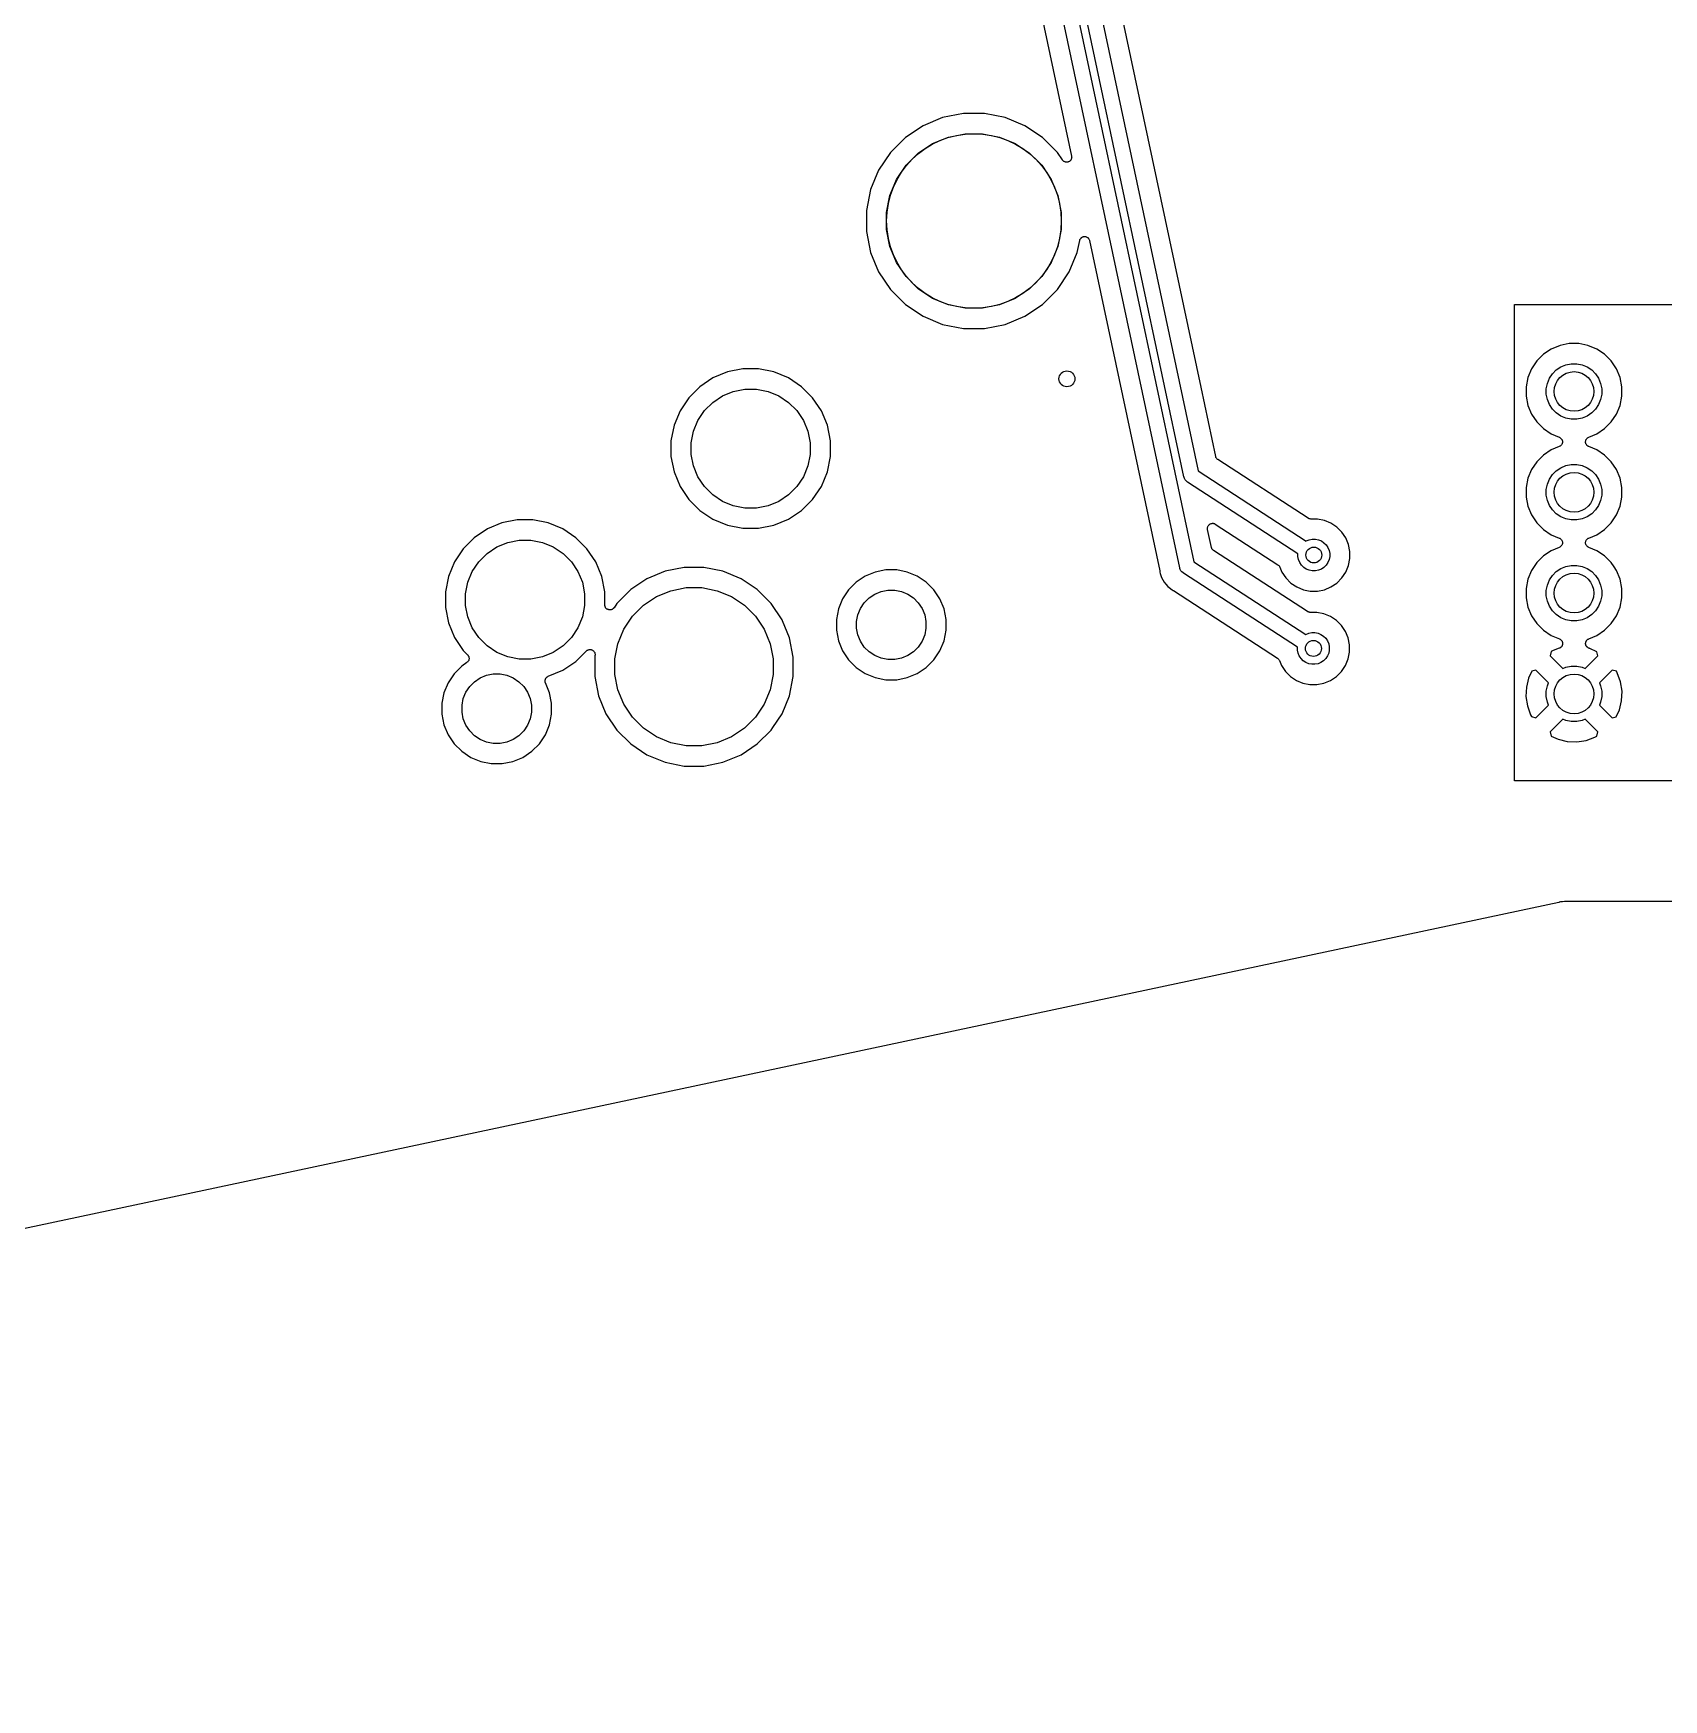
# Model space of a CAD drawing. Extents: x 59 to 2996, y -153 to 1402.
# Drawn here: x 696.03 to 737.1, y 593.71 to 635.69 of the extents above; entities that cross this region are included whole.
import ezdxf

# ---------------------------------------------------------------- set-up
doc = ezdxf.new("R2010")
doc.units = 0
doc.layers.get('0').update_dxf_attribs({"linetype": 'CONTINUOUS'})
doc.layers.add('BLACK', color=7, linetype='CONTINUOUS')

msp = doc.modelspace()

# ---------------------------------------------------------------- linework, layer by layer
for p, q in [((733.341, 616.857), (733.341, 628.857)), ((733.341, 628.857), (771.341, 628.857)), ((733.341, 616.857), (733.341, 628.857)), ((771.341, 616.857), (733.341, 616.857))]:
    msp.add_line(p, q)
at = {"color": 2, "linetype": 'Continuous'}
msp.add_circle((719.724, 630.964), 2.2, dxfattribs=at)
at = {"linetype": 'Continuous'}
for centre in [(734.839, 626.669), (734.839, 624.129), (734.839, 621.589), (734.839, 619.049)]:
    msp.add_circle(centre, 0.5, dxfattribs=at)
at = {"layer": 'BLACK', "linetype": 'Continuous'}
for points in [[(720.081, 642.491), (722.183, 632.598), (722.184, 632.596), (722.184, 632.596), (722.184, 632.595), (722.185, 632.583), (722.186, 632.572), (722.186, 632.571), (722.186, 632.57), (722.185, 632.559), (722.184, 632.547), (722.184, 632.546), (722.184, 632.546), (722.18, 632.535), (722.177, 632.523), (722.176, 632.523), (722.176, 632.522), (722.171, 632.512), (722.165, 632.501), (722.165, 632.501), (722.164, 632.5), (722.157, 632.491), (722.149, 632.482), (722.149, 632.482), (722.148, 632.481), (722.139, 632.474), (722.13, 632.466), (722.13, 632.466), (722.129, 632.466), (722.119, 632.46), (722.108, 632.455), (722.108, 632.454), (722.107, 632.454), (722.096, 632.451), (722.085, 632.447), (722.084, 632.447), (722.083, 632.447), (722.072, 632.446), (722.06, 632.445), (722.059, 632.445), (722.059, 632.445), (722.047, 632.446), (722.035, 632.447), (722.035, 632.447), (722.034, 632.447), (722.023, 632.451), (722.012, 632.454), (722.011, 632.454), (722.01, 632.455), (722, 632.46), (721.99, 632.465), (721.989, 632.466), (721.988, 632.466), (721.979, 632.474), (721.97, 632.481), (721.97, 632.482), (721.969, 632.482), (721.962, 632.491), (721.954, 632.5), (721.954, 632.501), (721.954, 632.501), (721.827, 632.69), (721.45, 633.068), (721.006, 633.364), (720.514, 633.568), (719.99, 633.672), (719.457, 633.672), (718.934, 633.568), (718.441, 633.364), (717.997, 633.068), (717.62, 632.69), (717.324, 632.247), (717.12, 631.754), (717.016, 631.231), (717.016, 630.697), (717.12, 630.174), (717.324, 629.681), (717.62, 629.238), (717.997, 628.861), (718.441, 628.564), (718.934, 628.36), (719.457, 628.256), (719.99, 628.256), (720.514, 628.36), (721.006, 628.564), (721.45, 628.861), (721.827, 629.238), (722.124, 629.681), (722.328, 630.174), (722.387, 630.47), (722.387, 630.472), (722.39, 630.483), (722.394, 630.494), (722.394, 630.495), (722.394, 630.496), (722.4, 630.506), (722.405, 630.516), (722.406, 630.517), (722.406, 630.518), (722.414, 630.526), (722.421, 630.535), (722.422, 630.536), (722.422, 630.537), (722.431, 630.544), (722.44, 630.551), (722.441, 630.551), (722.442, 630.552), (722.452, 630.557), (722.462, 630.563), (722.463, 630.563), (722.464, 630.563), (722.475, 630.567), (722.486, 630.57), (722.487, 630.57), (722.487, 630.57), (722.499, 630.571), (722.51, 630.573), (722.511, 630.573), (722.512, 630.573), (722.523, 630.571), (722.535, 630.57), (722.536, 630.57), (722.537, 630.57), (722.548, 630.567), (722.559, 630.563), (722.56, 630.563), (722.56, 630.563), (722.571, 630.557), (722.581, 630.552), (722.581, 630.551), (722.582, 630.551), (722.591, 630.544), (722.6, 630.536), (722.601, 630.536), (722.601, 630.535), (722.609, 630.526), (722.616, 630.517), (722.616, 630.517), (722.617, 630.516), (722.622, 630.506), (722.628, 630.496), (722.628, 630.495), (722.629, 630.494), (722.632, 630.483), (722.635, 630.472), (724.403, 622.154), (724.404, 622.152), (724.404, 622.147), (724.405, 622.142), (724.409, 622.114), (724.417, 622.087), (724.417, 622.087), (724.45, 621.983), (724.517, 621.862), (724.559, 621.812), (724.605, 621.757), (724.639, 621.73), (724.639, 621.73), (724.713, 621.671), (724.738, 621.658), (724.739, 621.657), (724.744, 621.654), (724.749, 621.652), (727.369, 619.95), (727.371, 619.949), (727.371, 619.949), (727.371, 619.949), (727.38, 619.941), (727.39, 619.933), (727.39, 619.933), (727.39, 619.933), (727.398, 619.924), (727.406, 619.914), (727.406, 619.914), (727.406, 619.914), (727.411, 619.903), (727.417, 619.892), (727.417, 619.892), (727.417, 619.892), (727.47, 619.765), (727.57, 619.616), (727.696, 619.489), (727.845, 619.39), (728.01, 619.322), (728.185, 619.287), (728.364, 619.287), (728.54, 619.322), (728.705, 619.39), (728.854, 619.489), (728.98, 619.616), (729.08, 619.765), (729.148, 619.93), (729.183, 620.105), (729.183, 620.284), (729.148, 620.46), (729.08, 620.625), (728.98, 620.774), (728.854, 620.9), (728.705, 620.999), (728.54, 621.068), (728.364, 621.103), (728.197, 621.103), (728.195, 621.103), (728.184, 621.104), (728.173, 621.105), (728.172, 621.105), (728.17, 621.105), (728.16, 621.109), (728.15, 621.112), (728.148, 621.113), (728.147, 621.113), (728.137, 621.118), (728.128, 621.123), (725.762, 622.659), (725.762, 622.66), (725.762, 622.66), (725.762, 622.66), (725.761, 622.66), (725.752, 622.668), (725.743, 622.675), (725.742, 622.676), (725.742, 622.676), (725.734, 622.685), (725.727, 622.694), (725.726, 622.695), (725.726, 622.695), (725.72, 622.706), (725.715, 622.716), (725.715, 622.716), (725.714, 622.717), (725.711, 622.728), (725.707, 622.739), (725.611, 623.194), (725.61, 623.196), (725.61, 623.196), (725.61, 623.196), (725.61, 623.196), (725.609, 623.208), (725.608, 623.22), (725.608, 623.221), (725.608, 623.221), (725.609, 623.233), (725.61, 623.245), (725.61, 623.245), (725.61, 623.245), (725.614, 623.257), (725.617, 623.269), (725.617, 623.269), (725.617, 623.269), (725.623, 623.28), (725.629, 623.291), (725.629, 623.291), (725.629, 623.291), (725.637, 623.3), (725.644, 623.31), (725.644, 623.31), (725.645, 623.31), (725.654, 623.318), (725.663, 623.326), (725.664, 623.326), (725.664, 623.326), (725.674, 623.332), (725.685, 623.338), (725.685, 623.338), (725.686, 623.338), (725.697, 623.341), (725.709, 623.345), (725.709, 623.345), (725.709, 623.345), (725.721, 623.346), (725.733, 623.348), (725.734, 623.348), (725.734, 623.348), (725.746, 623.347), (725.758, 623.346), (725.758, 623.346), (725.759, 623.346), (725.77, 623.342), (725.782, 623.339), (725.782, 623.339), (725.782, 623.339), (725.793, 623.333), (725.804, 623.327), (727.38, 622.304), (727.382, 622.303), (727.382, 622.303), (727.382, 622.303), (727.391, 622.295), (727.401, 622.287), (727.401, 622.287), (727.401, 622.287), (727.409, 622.277), (727.417, 622.268), (727.417, 622.268), (727.417, 622.268), (727.423, 622.257), (727.428, 622.246), (727.428, 622.246), (727.428, 622.246), (727.481, 622.118), (727.58, 621.97), (727.707, 621.843), (727.856, 621.744), (728.021, 621.675), (728.196, 621.64), (728.375, 621.64), (728.551, 621.675), (728.716, 621.744), (728.865, 621.843), (728.991, 621.97), (729.09, 622.118), (729.159, 622.284), (729.194, 622.459), (729.194, 622.638), (729.159, 622.813), (729.09, 622.979), (728.991, 623.127), (728.865, 623.254), (728.716, 623.353), (728.551, 623.422), (728.375, 623.456), (728.208, 623.456), (728.206, 623.456), (728.195, 623.458), (728.184, 623.459), (728.183, 623.459), (728.181, 623.459), (728.171, 623.462), (728.161, 623.465), (728.159, 623.466), (728.158, 623.467), (728.148, 623.472), (728.139, 623.477), (725.869, 624.951), (725.869, 624.951), (725.869, 624.951), (725.869, 624.951), (725.868, 624.952), (725.859, 624.959), (725.85, 624.966), (725.849, 624.967), (725.849, 624.967), (725.841, 624.976), (725.834, 624.985), (725.833, 624.986), (725.833, 624.986), (725.827, 624.997), (725.822, 625.007), (725.821, 625.008), (725.821, 625.008), (725.818, 625.02), (725.814, 625.031), (725.444, 626.774), (722.67, 639.825)], [(720.958, 642.638), (725.265, 622.377), (728.082, 620.547), (728.085, 620.549), (728.158, 620.579), (728.236, 620.595), (728.314, 620.595), (728.392, 620.579), (728.464, 620.549), (728.53, 620.505), (728.586, 620.45), (728.629, 620.384), (728.66, 620.311), (728.675, 620.234), (728.675, 620.155), (728.66, 620.078), (728.629, 620.005), (728.586, 619.94), (728.53, 619.884), (728.464, 619.84), (728.392, 619.81), (728.314, 619.795), (728.236, 619.795), (728.158, 619.81), (728.085, 619.84), (728.02, 619.884), (727.964, 619.94), (727.92, 620.005), (727.89, 620.078), (727.875, 620.155), (727.875, 620.227), (724.999, 622.095), (724.991, 622.099), (724.961, 622.123), (724.937, 622.151), (724.919, 622.184), (724.911, 622.211), (724.911, 622.211), (724.908, 622.22), (724.907, 622.229), (720.571, 642.627)], [(721.577, 642.523), (725.372, 624.668), (728.093, 622.901), (728.096, 622.903), (728.169, 622.933), (728.246, 622.948), (728.325, 622.948), (728.402, 622.933), (728.475, 622.903), (728.541, 622.859), (728.596, 622.803), (728.64, 622.738), (728.67, 622.665), (728.686, 622.588), (728.686, 622.509), (728.67, 622.432), (728.64, 622.359), (728.596, 622.293), (728.541, 622.238), (728.475, 622.194), (728.402, 622.164), (728.325, 622.148), (728.246, 622.148), (728.169, 622.164), (728.096, 622.194), (728.031, 622.238), (727.975, 622.293), (727.931, 622.359), (727.901, 622.432), (727.886, 622.509), (727.886, 622.581), (725.106, 624.386), (725.098, 624.39), (725.068, 624.414), (725.044, 624.443), (725.026, 624.475), (725.018, 624.502), (725.018, 624.502), (725.015, 624.511), (725.014, 624.521), (721.19, 642.512)], [(807.771, 613.816), (734.64, 613.816), (734.638, 613.816), (734.634, 613.816), (734.629, 613.816), (734.602, 613.819), (734.55, 613.813), (734.548, 613.813), (734.548, 613.813), (734.548, 613.813), (734.548, 613.813), (734.548, 613.813), (734.496, 613.808), (734.47, 613.8), (734.468, 613.799), (734.464, 613.798), (734.459, 613.797), (639.959, 593.71)]]:
    msp.add_lwpolyline(points, dxfattribs=at)
for points in [[(720.766, 632.914), (721.126, 632.673), (721.433, 632.367), (721.673, 632.006), (721.839, 631.606), (721.924, 631.181), (721.924, 630.748), (721.839, 630.322), (721.673, 629.922), (721.433, 629.562), (721.126, 629.255), (720.766, 629.015), (720.365, 628.849), (719.94, 628.764), (719.507, 628.764), (719.082, 628.849), (718.682, 629.015), (718.321, 629.255), (718.015, 629.562), (717.774, 629.922), (717.608, 630.322), (717.524, 630.748), (717.524, 631.181), (717.608, 631.606), (717.774, 632.006), (718.015, 632.367), (718.321, 632.673), (718.682, 632.914), (719.082, 633.08), (719.507, 633.164), (719.94, 633.164), (720.365, 633.08)], [(734.487, 627.829), (734.267, 627.738), (734.07, 627.606), (733.901, 627.438), (733.769, 627.241), (733.678, 627.021), (733.632, 626.788), (733.632, 626.55), (733.678, 626.317), (733.769, 626.098), (733.901, 625.9), (734.07, 625.732), (734.267, 625.6), (734.469, 625.517), (734.47, 625.516), (734.47, 625.516), (734.47, 625.516), (734.47, 625.516), (734.481, 625.51), (734.492, 625.504), (734.492, 625.504), (734.492, 625.504), (734.501, 625.496), (734.511, 625.488), (734.511, 625.488), (734.511, 625.488), (734.519, 625.478), (734.526, 625.469), (734.526, 625.469), (734.526, 625.469), (734.532, 625.458), (734.538, 625.447), (734.538, 625.447), (734.538, 625.447), (734.541, 625.435), (734.545, 625.423), (734.545, 625.423), (734.545, 625.423), (734.546, 625.411), (734.547, 625.399), (734.547, 625.398), (734.547, 625.398), (734.546, 625.386), (734.545, 625.374), (734.544, 625.374), (734.544, 625.373), (734.541, 625.362), (734.537, 625.35), (734.537, 625.35), (734.537, 625.35), (734.531, 625.339), (734.525, 625.328), (734.525, 625.328), (734.525, 625.328), (734.517, 625.319), (734.51, 625.309), (734.51, 625.309), (734.509, 625.309), (734.5, 625.301), (734.491, 625.294), (734.49, 625.293), (734.49, 625.293), (734.479, 625.288), (734.469, 625.282), (734.267, 625.198), (734.07, 625.066), (733.901, 624.898), (733.769, 624.701), (733.678, 624.481), (733.632, 624.248), (733.632, 624.01), (733.678, 623.777), (733.769, 623.558), (733.901, 623.36), (734.07, 623.192), (734.267, 623.06), (734.469, 622.977), (734.47, 622.976), (734.47, 622.976), (734.47, 622.976), (734.47, 622.976), (734.481, 622.97), (734.492, 622.964), (734.492, 622.964), (734.492, 622.964), (734.501, 622.956), (734.511, 622.948), (734.511, 622.948), (734.511, 622.948), (734.519, 622.938), (734.526, 622.929), (734.526, 622.929), (734.526, 622.929), (734.532, 622.918), (734.538, 622.907), (734.538, 622.907), (734.538, 622.907), (734.541, 622.895), (734.545, 622.883), (734.545, 622.883), (734.545, 622.883), (734.546, 622.871), (734.547, 622.859), (734.547, 622.858), (734.547, 622.858), (734.546, 622.846), (734.545, 622.834), (734.544, 622.834), (734.544, 622.833), (734.541, 622.822), (734.537, 622.81), (734.537, 622.81), (734.537, 622.81), (734.531, 622.799), (734.525, 622.788), (734.525, 622.788), (734.525, 622.788), (734.518, 622.779), (734.51, 622.769), (734.51, 622.769), (734.509, 622.769), (734.5, 622.761), (734.491, 622.754), (734.49, 622.753), (734.49, 622.753), (734.479, 622.748), (734.469, 622.742), (734.267, 622.658), (734.07, 622.526), (733.901, 622.358), (733.769, 622.161), (733.678, 621.941), (733.632, 621.708), (733.632, 621.47), (733.678, 621.237), (733.769, 621.018), (733.901, 620.82), (734.07, 620.652), (734.267, 620.52), (734.473, 620.435), (734.474, 620.434), (734.477, 620.433), (734.479, 620.432), (734.487, 620.427), (734.496, 620.422), (734.498, 620.421), (734.5, 620.419), (734.508, 620.413), (734.515, 620.406), (734.517, 620.404), (734.518, 620.403), (734.524, 620.395), (734.531, 620.387), (734.532, 620.385), (734.533, 620.383), (734.537, 620.374), (734.542, 620.365), (734.543, 620.363), (734.544, 620.36), (734.546, 620.351), (734.549, 620.341), (734.549, 620.339), (734.55, 620.336), (734.55, 620.326), (734.551, 620.316), (734.551, 620.314), (734.551, 620.311), (734.55, 620.302), (734.549, 620.292), (734.548, 620.289), (734.547, 620.287), (734.544, 620.278), (734.541, 620.268), (734.54, 620.266), (734.539, 620.264), (734.534, 620.255), (734.529, 620.246), (734.528, 620.244), (734.527, 620.242), (734.52, 620.235), (734.514, 620.227), (734.512, 620.226), (734.51, 620.224), (734.502, 620.218), (734.494, 620.212), (734.492, 620.21), (734.49, 620.209), (734.481, 620.205), (734.472, 620.2), (734.47, 620.199), (734.468, 620.198), (734.31, 620.141), (734.267, 620.117), (734.239, 620.008), (734.558, 619.689), (734.635, 619.721), (734.77, 619.748), (734.907, 619.748), (735.042, 619.721), (735.119, 619.689), (735.438, 620.008), (735.412, 620.113), (735.24, 620.193), (735.228, 620.196), (735.226, 620.197), (735.217, 620.2), (735.208, 620.203), (735.206, 620.204), (735.203, 620.205), (735.195, 620.21), (735.186, 620.215), (735.184, 620.216), (735.182, 620.218), (735.175, 620.224), (735.167, 620.231), (735.166, 620.233), (735.164, 620.235), (735.158, 620.242), (735.152, 620.25), (735.151, 620.252), (735.149, 620.255), (735.145, 620.263), (735.14, 620.272), (735.14, 620.275), (735.138, 620.277), (735.136, 620.286), (735.133, 620.296), (735.133, 620.298), (735.132, 620.301), (735.132, 620.311), (735.131, 620.32), (735.131, 620.323), (735.131, 620.326), (735.133, 620.335), (735.134, 620.345), (735.134, 620.348), (735.135, 620.35), (735.138, 620.359), (735.141, 620.369), (735.142, 620.371), (735.143, 620.374), (735.148, 620.382), (735.153, 620.39), (735.154, 620.393), (735.156, 620.395), (735.162, 620.402), (735.168, 620.41), (735.171, 620.411), (735.173, 620.413), (735.18, 620.419), (735.188, 620.425), (735.19, 620.427), (735.192, 620.428), (735.201, 620.432), (735.209, 620.437), (735.41, 620.52), (735.608, 620.652), (735.776, 620.82), (735.908, 621.018), (735.999, 621.237), (736.045, 621.47), (736.045, 621.708), (735.999, 621.941), (735.908, 622.161), (735.849, 622.249), (735.849, 622.249), (735.776, 622.358), (735.608, 622.526), (735.41, 622.658), (735.209, 622.742), (735.207, 622.742), (735.207, 622.742), (735.207, 622.742), (735.207, 622.743), (735.196, 622.748), (735.186, 622.754), (735.185, 622.754), (735.185, 622.755), (735.176, 622.762), (735.167, 622.77), (735.166, 622.77), (735.166, 622.771), (735.159, 622.78), (735.151, 622.79), (735.151, 622.79), (735.151, 622.79), (735.145, 622.801), (735.14, 622.811), (735.139, 622.812), (735.139, 622.812), (735.136, 622.824), (735.132, 622.835), (735.132, 622.835), (735.132, 622.836), (735.131, 622.848), (735.13, 622.86), (735.13, 622.86), (735.13, 622.86), (735.131, 622.872), (735.133, 622.885), (735.133, 622.885), (735.133, 622.885), (735.136, 622.897), (735.14, 622.908), (735.14, 622.908), (735.14, 622.909), (735.146, 622.919), (735.152, 622.93), (735.152, 622.93), (735.152, 622.93), (735.16, 622.94), (735.168, 622.949), (735.168, 622.949), (735.168, 622.949), (735.177, 622.957), (735.187, 622.965), (735.187, 622.965), (735.187, 622.965), (735.198, 622.971), (735.209, 622.977), (735.41, 623.06), (735.608, 623.192), (735.776, 623.36), (735.908, 623.558), (735.999, 623.777), (736.045, 624.01), (736.045, 624.248), (735.999, 624.481), (735.908, 624.701), (735.776, 624.898), (735.608, 625.066), (735.41, 625.198), (735.209, 625.282), (735.207, 625.282), (735.207, 625.282), (735.207, 625.282), (735.207, 625.283), (735.196, 625.288), (735.186, 625.294), (735.185, 625.294), (735.185, 625.295), (735.176, 625.302), (735.167, 625.31), (735.166, 625.31), (735.166, 625.311), (735.158, 625.32), (735.151, 625.33), (735.151, 625.33), (735.151, 625.33), (735.145, 625.341), (735.14, 625.351), (735.139, 625.352), (735.139, 625.352), (735.136, 625.364), (735.132, 625.375), (735.132, 625.375), (735.132, 625.376), (735.131, 625.388), (735.13, 625.4), (735.13, 625.4), (735.13, 625.4), (735.131, 625.412), (735.133, 625.425), (735.133, 625.425), (735.133, 625.425), (735.136, 625.437), (735.14, 625.448), (735.14, 625.448), (735.14, 625.449), (735.146, 625.459), (735.152, 625.47), (735.152, 625.47), (735.152, 625.47), (735.16, 625.48), (735.168, 625.489), (735.168, 625.489), (735.168, 625.489), (735.177, 625.497), (735.187, 625.505), (735.187, 625.505), (735.187, 625.505), (735.198, 625.511), (735.209, 625.517), (735.41, 625.6), (735.608, 625.732), (735.776, 625.9), (735.908, 626.098), (735.999, 626.317), (736.045, 626.55), (736.045, 626.788), (735.999, 627.021), (735.908, 627.241), (735.776, 627.438), (735.608, 627.606), (735.41, 627.738), (735.191, 627.829), (734.957, 627.876), (734.72, 627.876)], [(713.515, 627.161), (713.15, 627.01), (712.821, 626.79), (712.541, 626.51), (712.321, 626.181), (712.17, 625.816), (712.093, 625.428), (712.093, 625.032), (712.17, 624.644), (712.321, 624.279), (712.541, 623.95), (712.821, 623.67), (713.15, 623.451), (713.515, 623.299), (713.903, 623.222), (714.299, 623.222), (714.687, 623.299), (715.052, 623.451), (715.381, 623.67), (715.661, 623.95), (715.88, 624.279), (716.032, 624.644), (716.109, 625.032), (716.109, 625.428), (716.032, 625.816), (715.88, 626.181), (715.661, 626.51), (715.381, 626.79), (715.052, 627.01), (714.687, 627.161), (714.299, 627.238), (713.903, 627.238)], [(735.169, 627.288), (735.284, 627.212), (735.381, 627.114), (735.458, 627), (735.51, 626.873), (735.537, 626.738), (735.537, 626.6), (735.51, 626.465), (735.458, 626.338), (735.381, 626.224), (735.284, 626.127), (735.169, 626.05), (735.042, 625.998), (734.907, 625.971), (734.77, 625.971), (734.635, 625.998), (734.508, 626.05), (734.393, 626.127), (734.296, 626.224), (734.22, 626.338), (734.167, 626.465), (734.14, 626.6), (734.14, 626.738), (734.167, 626.873), (734.22, 627), (734.296, 627.114), (734.393, 627.212), (734.508, 627.288), (734.635, 627.341), (734.77, 627.368), (734.907, 627.368), (735.042, 627.341)], [(714.811, 626.559), (715.057, 626.395), (715.266, 626.186), (715.43, 625.941), (715.543, 625.668), (715.601, 625.378), (715.601, 625.082), (715.543, 624.793), (715.43, 624.52), (715.266, 624.274), (715.057, 624.065), (714.811, 623.901), (714.538, 623.788), (714.249, 623.73), (713.953, 623.73), (713.663, 623.788), (713.39, 623.901), (713.145, 624.065), (712.936, 624.274), (712.772, 624.52), (712.658, 624.793), (712.601, 625.082), (712.601, 625.378), (712.658, 625.668), (712.772, 625.941), (712.936, 626.186), (713.145, 626.395), (713.39, 626.559), (713.663, 626.672), (713.953, 626.73), (714.249, 626.73), (714.538, 626.672)], [(735.169, 624.748), (735.284, 624.672), (735.381, 624.574), (735.458, 624.46), (735.51, 624.333), (735.537, 624.198), (735.537, 624.06), (735.51, 623.925), (735.458, 623.798), (735.381, 623.684), (735.284, 623.587), (735.169, 623.51), (735.042, 623.458), (734.907, 623.431), (734.77, 623.431), (734.635, 623.458), (734.508, 623.51), (734.393, 623.587), (734.296, 623.684), (734.22, 623.798), (734.167, 623.925), (734.14, 624.06), (734.14, 624.198), (734.167, 624.333), (734.22, 624.46), (734.296, 624.574), (734.393, 624.672), (734.508, 624.748), (734.635, 624.801), (734.77, 624.828), (734.907, 624.828), (735.042, 624.801)], [(707.832, 623.356), (707.467, 623.205), (707.138, 622.985), (706.858, 622.705), (706.638, 622.376), (706.487, 622.011), (706.41, 621.623), (706.41, 621.228), (706.487, 620.84), (706.638, 620.474), (706.858, 620.145), (706.97, 620.033), (706.971, 620.032), (706.971, 620.032), (706.971, 620.032), (706.972, 620.032), (706.979, 620.022), (706.987, 620.013), (706.987, 620.012), (706.987, 620.012), (706.993, 620.002), (706.998, 619.991), (706.998, 619.99), (706.999, 619.99), (707.002, 619.979), (707.005, 619.967), (707.005, 619.967), (707.005, 619.966), (707.007, 619.954), (707.008, 619.942), (707.008, 619.942), (707.008, 619.942), (707.006, 619.93), (707.005, 619.918), (707.005, 619.917), (707.005, 619.917), (707.001, 619.906), (706.998, 619.894), (706.998, 619.894), (706.998, 619.893), (706.992, 619.883), (706.986, 619.872), (706.986, 619.872), (706.986, 619.872), (706.978, 619.862), (706.97, 619.853), (706.97, 619.853), (706.97, 619.853), (706.96, 619.845), (706.951, 619.837), (706.822, 619.751), (706.629, 619.558), (706.478, 619.332), (706.374, 619.08), (706.321, 618.813), (706.321, 618.541), (706.374, 618.273), (706.478, 618.022), (706.629, 617.795), (706.822, 617.603), (707.048, 617.451), (707.3, 617.347), (707.567, 617.294), (707.84, 617.294), (708.107, 617.347), (708.359, 617.451), (708.585, 617.603), (708.778, 617.795), (708.929, 618.022), (709.033, 618.273), (709.087, 618.541), (709.087, 618.813), (709.033, 619.08), (708.931, 619.327), (708.931, 619.328), (708.931, 619.328), (708.931, 619.328), (708.93, 619.329), (708.927, 619.34), (708.924, 619.352), (708.924, 619.352), (708.924, 619.353), (708.923, 619.364), (708.921, 619.376), (708.921, 619.377), (708.921, 619.377), (708.923, 619.389), (708.924, 619.401), (708.924, 619.401), (708.924, 619.402), (708.928, 619.413), (708.931, 619.425), (708.931, 619.425), (708.932, 619.425), (708.937, 619.436), (708.943, 619.446), (708.943, 619.447), (708.944, 619.447), (708.951, 619.456), (708.959, 619.466), (708.959, 619.466), (708.959, 619.466), (708.969, 619.474), (708.978, 619.481), (708.978, 619.482), (708.979, 619.482), (708.989, 619.487), (709, 619.493), (709.369, 619.646), (709.698, 619.866), (709.964, 620.132), (709.965, 620.133), (709.965, 620.133), (709.965, 620.133), (709.965, 620.133), (709.975, 620.141), (709.984, 620.148), (709.984, 620.148), (709.984, 620.148), (709.995, 620.154), (710.006, 620.16), (710.006, 620.16), (710.006, 620.16), (710.018, 620.163), (710.03, 620.167), (710.03, 620.167), (710.03, 620.167), (710.042, 620.168), (710.055, 620.169), (710.055, 620.169), (710.055, 620.169), (710.067, 620.168), (710.079, 620.166), (710.079, 620.166), (710.08, 620.166), (710.091, 620.163), (710.103, 620.159), (710.103, 620.159), (710.103, 620.159), (710.114, 620.153), (710.125, 620.147), (710.125, 620.147), (710.125, 620.147), (710.134, 620.139), (710.144, 620.131), (710.144, 620.131), (710.144, 620.131), (710.152, 620.121), (710.159, 620.112), (710.159, 620.112), (710.16, 620.112), (710.165, 620.101), (710.171, 620.09), (710.171, 620.09), (710.171, 620.09), (710.175, 620.078), (710.178, 620.066), (710.178, 620.066), (710.178, 620.066), (710.179, 620.054), (710.181, 620.042), (710.181, 620.042), (710.181, 620.041), (710.179, 620.029), (710.178, 620.017), (710.171, 619.979), (710.171, 619.487), (710.267, 619.003), (710.455, 618.548), (710.729, 618.138), (711.078, 617.79), (711.487, 617.516), (711.943, 617.327), (712.426, 617.231), (712.919, 617.231), (713.402, 617.327), (713.858, 617.516), (714.267, 617.79), (714.616, 618.138), (714.657, 618.2), (714.89, 618.548), (715.078, 619.003), (715.174, 619.487), (715.174, 619.979), (715.078, 620.463), (714.902, 620.889), (714.902, 620.889), (714.89, 620.918), (714.616, 621.328), (714.267, 621.676), (713.858, 621.95), (713.402, 622.139), (712.919, 622.235), (712.426, 622.235), (711.943, 622.139), (711.487, 621.95), (711.078, 621.676), (710.729, 621.328), (710.658, 621.222), (710.657, 621.221), (710.657, 621.221), (710.657, 621.221), (710.657, 621.22), (710.649, 621.211), (710.642, 621.202), (710.641, 621.201), (710.641, 621.201), (710.632, 621.194), (710.622, 621.186), (710.622, 621.186), (710.622, 621.186), (710.611, 621.18), (710.6, 621.175), (710.6, 621.174), (710.6, 621.174), (710.588, 621.171), (710.576, 621.168), (710.576, 621.168), (710.576, 621.167), (710.564, 621.166), (710.552, 621.165), (710.552, 621.165), (710.551, 621.165), (710.539, 621.167), (710.527, 621.168), (710.527, 621.168), (710.527, 621.168), (710.515, 621.172), (710.503, 621.175), (710.503, 621.175), (710.503, 621.175), (710.493, 621.181), (710.482, 621.187), (710.482, 621.187), (710.481, 621.187), (710.472, 621.195), (710.463, 621.203), (710.462, 621.203), (710.462, 621.203), (710.455, 621.212), (710.447, 621.222), (710.447, 621.222), (710.447, 621.222), (710.441, 621.233), (710.435, 621.244), (710.435, 621.244), (710.435, 621.244), (710.432, 621.256), (710.428, 621.268), (710.428, 621.268), (710.428, 621.268), (710.427, 621.28), (710.426, 621.292), (710.426, 621.623), (710.348, 622.011), (710.197, 622.376), (709.977, 622.705), (709.698, 622.985), (709.369, 623.205), (709.003, 623.356), (708.615, 623.433), (708.22, 623.433)], [(709.128, 622.755), (709.374, 622.59), (709.583, 622.381), (709.747, 622.136), (709.86, 621.863), (709.918, 621.573), (709.918, 621.278), (709.86, 620.988), (709.747, 620.715), (709.583, 620.469), (709.374, 620.26), (709.128, 620.096), (708.855, 619.983), (708.565, 619.925), (708.27, 619.925), (707.98, 619.983), (707.707, 620.096), (707.461, 620.26), (707.253, 620.469), (707.088, 620.715), (706.975, 620.988), (706.918, 621.278), (706.918, 621.573), (706.975, 621.863), (707.088, 622.136), (707.253, 622.381), (707.461, 622.59), (707.707, 622.755), (707.98, 622.868), (708.27, 622.925), (708.565, 622.925), (708.855, 622.868)], [(717.238, 622.119), (716.986, 622.015), (716.76, 621.863), (716.567, 621.671), (716.416, 621.444), (716.312, 621.193), (716.258, 620.925), (716.258, 620.653), (716.312, 620.386), (716.416, 620.134), (716.567, 619.908), (716.76, 619.715), (716.986, 619.564), (717.238, 619.459), (717.505, 619.406), (717.778, 619.406), (718.045, 619.459), (718.297, 619.564), (718.523, 619.715), (718.716, 619.908), (718.867, 620.134), (718.971, 620.386), (719.024, 620.653), (719.024, 620.925), (718.971, 621.193), (718.867, 621.444), (718.716, 621.671), (718.523, 621.863), (718.297, 622.015), (718.045, 622.119), (717.778, 622.172), (717.505, 622.172)], [(735.169, 622.208), (735.284, 622.132), (735.381, 622.034), (735.458, 621.92), (735.51, 621.793), (735.537, 621.658), (735.537, 621.52), (735.51, 621.385), (735.458, 621.258), (735.381, 621.144), (735.284, 621.047), (735.169, 620.97), (735.042, 620.918), (734.907, 620.891), (734.77, 620.891), (734.635, 620.918), (734.508, 620.97), (734.393, 621.047), (734.296, 621.144), (734.22, 621.258), (734.167, 621.385), (734.14, 621.52), (734.14, 621.658), (734.167, 621.793), (734.22, 621.92), (734.296, 622.034), (734.393, 622.132), (734.508, 622.208), (734.635, 622.261), (734.77, 622.288), (734.907, 622.288), (735.042, 622.261)], [(713.617, 621.5), (713.944, 621.282), (714.221, 621.004), (714.439, 620.677), (714.59, 620.315), (714.666, 619.929), (714.666, 619.537), (714.59, 619.151), (714.439, 618.788), (714.221, 618.462), (713.944, 618.184), (713.617, 617.966), (713.254, 617.816), (712.869, 617.739), (712.476, 617.739), (712.091, 617.816), (711.728, 617.966), (711.401, 618.184), (711.124, 618.462), (710.906, 618.788), (710.755, 619.151), (710.679, 619.537), (710.679, 619.929), (710.755, 620.315), (710.906, 620.677), (711.124, 621.004), (711.401, 621.282), (711.728, 621.5), (712.091, 621.65), (712.476, 621.727), (712.869, 621.727), (713.254, 621.65)], [(718.056, 621.565), (718.199, 621.469), (718.321, 621.347), (718.417, 621.204), (718.483, 621.044), (718.516, 620.875), (718.516, 620.703), (718.483, 620.534), (718.417, 620.375), (718.321, 620.231), (718.199, 620.109), (718.056, 620.014), (717.897, 619.948), (717.728, 619.914), (717.555, 619.914), (717.386, 619.948), (717.227, 620.014), (717.084, 620.109), (716.962, 620.231), (716.866, 620.375), (716.8, 620.534), (716.766, 620.703), (716.766, 620.875), (716.8, 621.044), (716.866, 621.204), (716.962, 621.347), (717.084, 621.469), (717.227, 621.565), (717.386, 621.631), (717.555, 621.664), (717.728, 621.664), (717.897, 621.631)], [(708.118, 619.452), (708.261, 619.356), (708.383, 619.235), (708.479, 619.091), (708.545, 618.932), (708.579, 618.763), (708.579, 618.591), (708.545, 618.422), (708.479, 618.262), (708.383, 618.119), (708.261, 617.997), (708.118, 617.901), (707.959, 617.835), (707.79, 617.802), (707.617, 617.802), (707.448, 617.835), (707.289, 617.901), (707.146, 617.997), (707.024, 618.119), (706.928, 618.262), (706.862, 618.422), (706.829, 618.591), (706.829, 618.763), (706.862, 618.932), (706.928, 619.091), (707.024, 619.235), (707.146, 619.356), (707.289, 619.452), (707.448, 619.518), (707.617, 619.552), (707.79, 619.552), (707.959, 619.518)], [(733.695, 619.45), (733.638, 619.219), (733.628, 618.982), (733.665, 618.747), (733.747, 618.52), (733.77, 618.477), (733.88, 618.449), (734.199, 618.769), (734.167, 618.845), (734.14, 618.98), (734.14, 619.118), (734.167, 619.253), (734.199, 619.33), (733.88, 619.649), (733.775, 619.622)], [(735.51, 619.253), (735.537, 619.118), (735.537, 618.98), (735.51, 618.845), (735.478, 618.769), (735.798, 618.449), (735.903, 618.476), (735.983, 618.648), (736.039, 618.879), (736.049, 619.117), (736.013, 619.352), (735.93, 619.578), (735.907, 619.621), (735.798, 619.649), (735.478, 619.33)], [(734.907, 618.351), (734.77, 618.351), (734.635, 618.378), (734.558, 618.409), (734.239, 618.09), (734.266, 617.985), (734.438, 617.905), (734.669, 617.849), (734.906, 617.839), (735.141, 617.875), (735.367, 617.958), (735.411, 617.981), (735.438, 618.09), (735.119, 618.409), (735.042, 618.378)]]:
    msp.add_lwpolyline(points, close=True, dxfattribs=at)
at = {"layer": 'BLACK'}
for centre in [(722.066, 626.986), (728.286, 622.548), (728.275, 620.195)]:
    msp.add_circle(centre, 0.2, dxfattribs=at)

doc.saveas('drawing.dxf')
